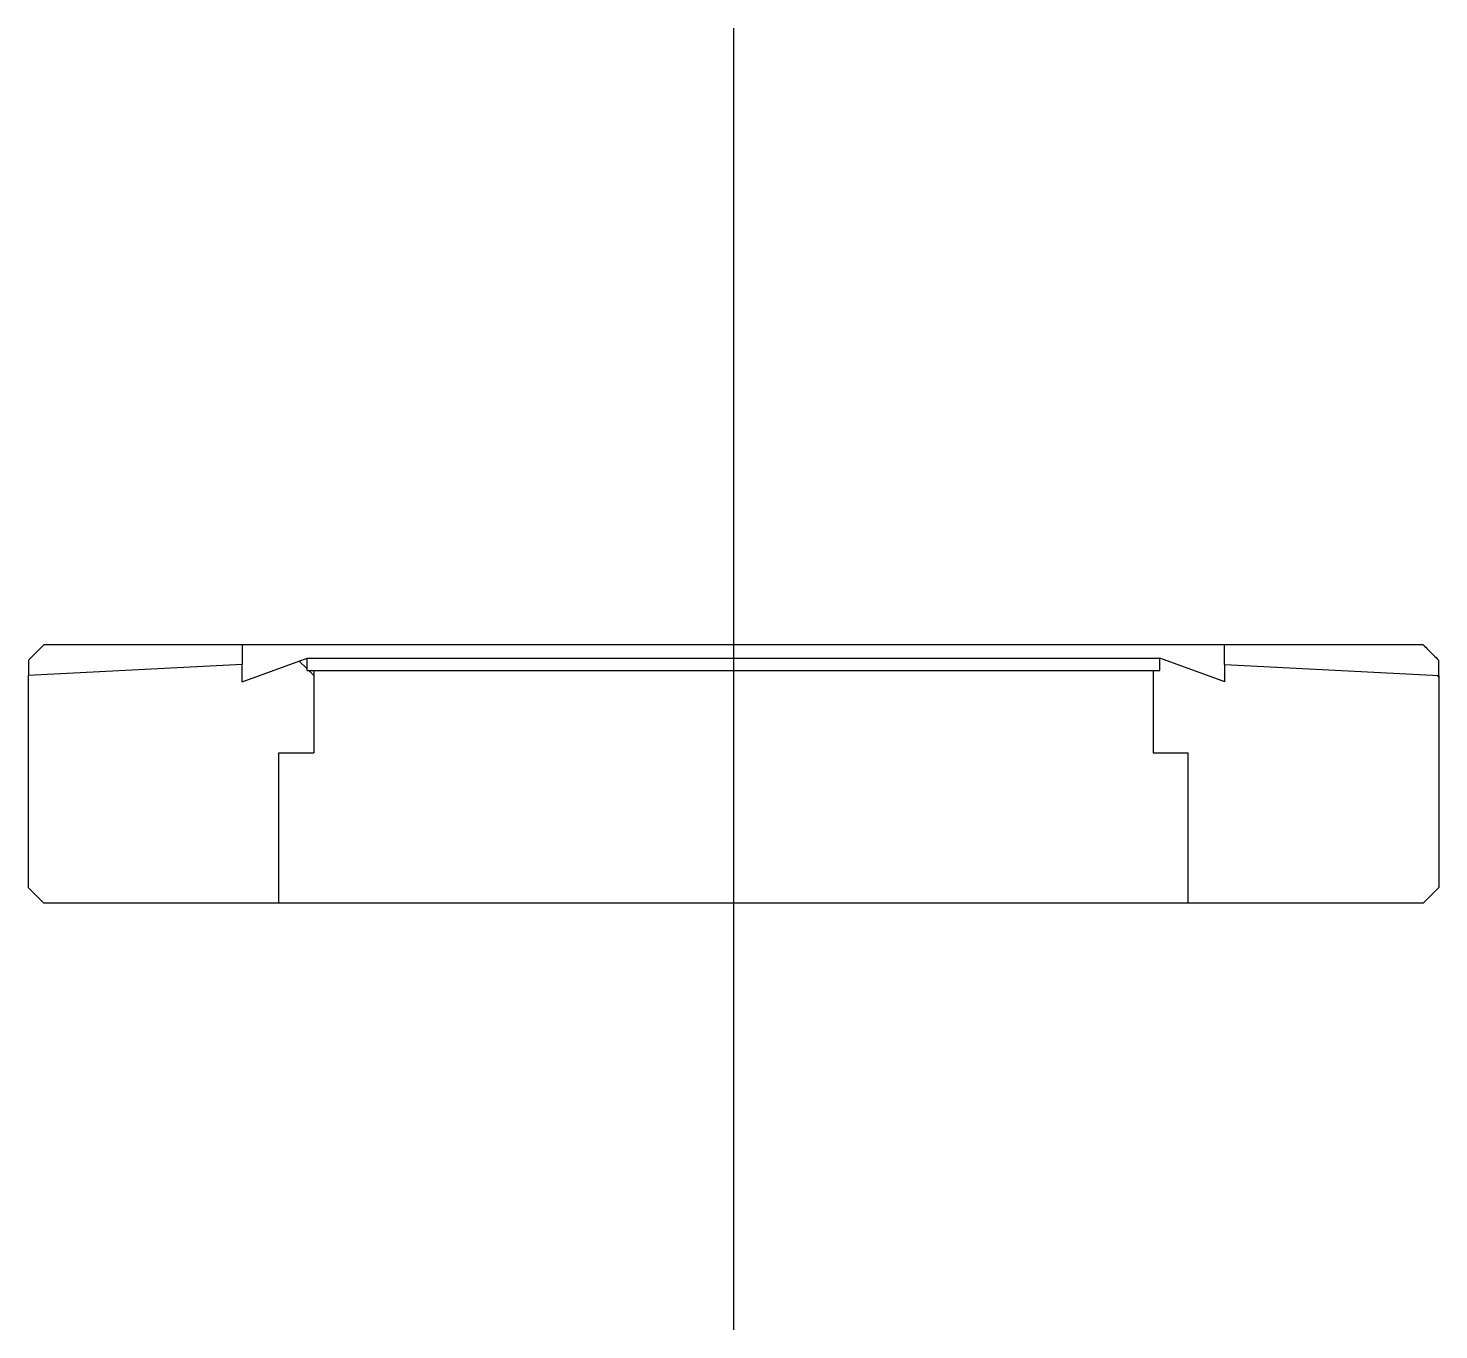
# Model space of a CAD drawing. Header units: inches. Extents: x 30.88 to 33.61, y 32.88 to 35.4.
import ezdxf

# ---------------------------------------------------------------- set-up
doc = ezdxf.new("R2010")
doc.units = ezdxf.units.IN
doc.header["$MEASUREMENT"] = 0

# ---------------------------------------------------------------- blocks, each defined once
blk = doc.blocks.new('A$C5B9C110C')
at = {"color": 7, "linetype": 'Continuous'}
for p, q in [((0.03, 2.7296), (0.0597, 2.7296)), ((0.038, 2.316), (0.0597, 2.73)), ((0.0597, 2.73), (0.47, 2.73)), ((0.47, 2.73), (0.5, 2.7)), ((0, 2.6996), (0, 0.0304)), ((0.5, 2.7), (0.5, 0.03)), ((0.038, 2.3155), (0, 2.3155)), ((0.0719, 2.316), (0.026, 2.19)), ((0.0719, 2.316), (0.038, 2.316)), ((0.026, 0.54), (0.026, 2.19)), ((0.05, 2.19), (0.026, 2.19)), ((0.05, 0.54), (0.05, 2.19)), ((0.05, 2.1775), (0.209, 2.1775)), ((0.05, 0.5525), (0.209, 0.5525)), ((0.05, 0.54), (0.026, 0.54)), ((0.0719, 0.414), (0.026, 0.54)), ((0.47, 0.485), (0.209, 0.485)), ((0.038, 0.4145), (0, 0.4145)), ((0.0719, 0.414), (0.038, 0.414)), ((0.038, 0.414), (0.0597, 0)), ((0.47, 0), (0.5, 0.03)), ((0.03, 0.0004), (0.0597, 0.0004)), ((0.0597, 0), (0.47, 0))]:
    blk.add_line(p, q, dxfattribs=at)
at = {"color": 2, "linetype": 'Continuous'}
for p, q in [((0.0596, 2.7267), (0.0629, 2.73)), ((0.05, 0.5431), (0.0594, 0.5525)), ((0.0316, 0.5247), (0.0469, 0.54))]:
    blk.add_line(p, q, dxfattribs=at)
at = {"color": 0}
for p, q in [((0.5, 2.245), (0.209, 2.245)), ((0.209, 2.1775), (0.209, 2.245)), ((0.209, 0.485), (0.209, 0.5525)), ((0.5, 0.485), (0.209, 0.485))]:
    blk.add_line(p, q, dxfattribs=at)
at = {"color": 7, "linetype": 'Continuous'}
for points in [[(0, 2.6996), (0.01, 2.7096), (0.02, 2.7196), (0.03, 2.7296)], [(0.03, 0.0004), (0.02, 0.0104), (0.01, 0.0204), (0, 0.0304)]]:
    blk.add_spline(points, degree=3, dxfattribs=at)
blk = doc.blocks.new('002')
at = {"color": 0}
blk.add_line((10.7954, 7.264), (10.7954, 4.7452), dxfattribs=at)
at = {"color": 0, "rotation": 270}
blk.add_blockref('A$C5B9C110C', (9.4304, 6.0709), dxfattribs=at)

msp = doc.modelspace()

# ---------------------------------------------------------------- block references
at = {"color": 0}
msp.add_blockref('002', (21.4487, 28.1373), dxfattribs=at)

doc.saveas('drawing.dxf')
